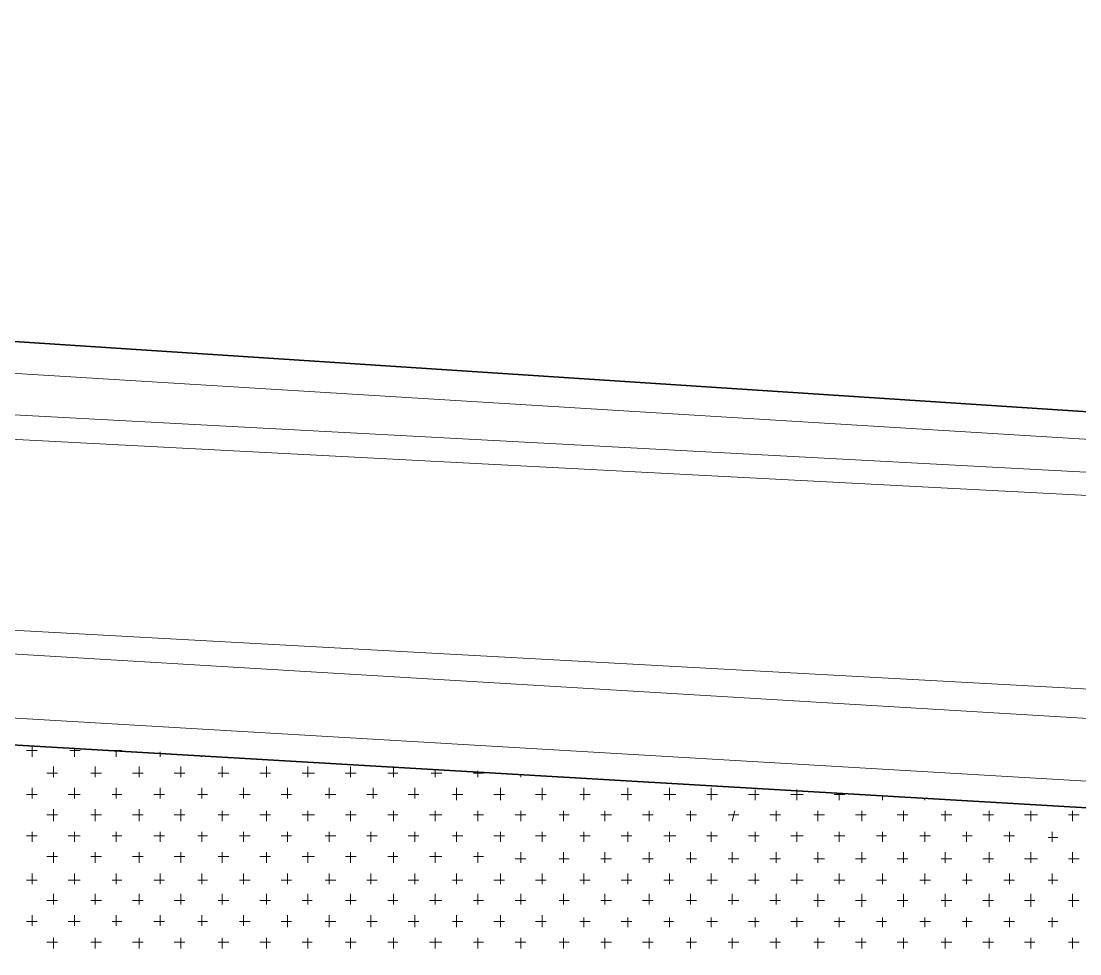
# Model space of a CAD drawing. Header units: millimetres. Extents: x -1787 to 4633, y 81 to 2259.
# Drawn here: x 989.6 to 1147.3, y 1599.6 to 1738.7 of the extents above; entities that cross this region are included whole.
import ezdxf

# ---------------------------------------------------------------- set-up
doc = ezdxf.new("R2010")
doc.units = ezdxf.units.MM
doc.header["$MEASUREMENT"] = 0
doc.layers.get('0').update_dxf_attribs({"linetype": 'CONTINUOUS'})

msp = doc.modelspace()

# ---------------------------------------------------------------- linework, layer by layer
at = {"color": 1, "linetype": 'Continuous', "lineweight": 35, "true_color": 0x000001}
msp.add_lwpolyline([(552.88976, 1626.92617), (533.91772, 1680.68028), (548.87644, 1685.42329), (556.05176, 1673.62658), (771.06822, 1738.69095), (777.39223, 1721.54314), (770.21691, 1718.98921), (760.8525, 1716.19205), (761.21735, 1709.98965), (765.4739, 1696.00386), (772.64922, 1693.81477), (810.95815, 1702.5711), (1301.06918, 1670.46457)], dxfattribs=at)
at = {"color": 5, "linetype": 'Continuous', "lineweight": 20, "true_color": 0x000005}
for points in [[(1305.69058, 1666.69449), (808.52583, 1697.22001), (787.97279, 1692.84185), (769.85206, 1688.82853), (762.43351, 1692.59862), (756.83919, 1712.17874), (756.83919, 1718.38113), (772.40599, 1723.12414), (769.00075, 1733.33986), (565.05132, 1672.65365), (552.52491, 1669.49165), (547.90351, 1681.40998), (539.14719, 1678.61282), (553.49783, 1633.12857), (552.52491, 1621.57508), (522.97231, 1611.35937)], [(700.77438, 1651.73576), (1545.15178, 1601.99496), (1545.15178, 1601.99496)]]:
    msp.add_lwpolyline(points, dxfattribs=at)
at = {"color": 2, "linetype": 'Continuous', "lineweight": 20, "true_color": 0x000002}
msp.add_lwpolyline([(1290.12378, 1626.19648), (1302.89342, 1630.33141), (1307.27158, 1638.72289), (1308.85258, 1652.10061), (1301.92049, 1659.88401), (1294.13709, 1663.65409), (816.55247, 1689.19338), (764.01451, 1672.04557), (762.67674, 1668.64034), (761.82543, 1663.89733), (766.20359, 1657.69493)], close=True, dxfattribs=at)
at = {"color": 7, "linetype": 'Continuous', "lineweight": 15, "true_color": 0x000007}
msp.add_lwpolyline([(1292.92093, 1631.18272), (1302.52857, 1641.76328), (1300.70434, 1653.92484), (1291.0967, 1660.49209), (814.97146, 1685.42329), (766.44682, 1669.49165), (766.32521, 1669.61326), (769.60883, 1659.88401)], close=True, dxfattribs=at)
at = {"color": 1, "linetype": 'Continuous', "lineweight": 35, "true_color": 0x000001}
msp.add_lwpolyline([(1543.57077, 1598.22488), (698.95014, 1647.72245), (531.72863, 1598.22488), (523.33715, 1582.29323), (527.95855, 1568.0642), (553.13299, 1549.70024), (1544.5437, 1571.71267), (1551.5974, 1578.27991), (1552.57033, 1588.61724)], close=True, dxfattribs=at)
at = {"color": 3, "linetype": 'Continuous', "lineweight": 15, "true_color": 0x000003}
for points in [[(991.19253, 1628.99364), (991.19253, 1630.57464), (991.19253, 1630.57464)], [(997.51654, 1628.99364), (997.51654, 1630.33141), (997.51654, 1630.33141)], [(990.34122, 1629.96656), (991.92222, 1629.96656), (991.92222, 1629.96656)], [(996.78685, 1629.96656), (998.36785, 1629.96656), (998.36785, 1629.96656)], [(1003.11086, 1629.96656), (1004.57025, 1629.96656), (1004.57025, 1629.96656)], [(1003.71894, 1628.99364), (1003.71894, 1629.96656), (1003.71894, 1629.96656)], [(1010.28618, 1628.99364), (1010.28618, 1629.72333), (1010.28618, 1629.72333)], [(1016.48858, 1628.99364), (1016.36697, 1629.11525), (1016.36697, 1629.11525)], [(994.35453, 1625.95325), (994.35453, 1627.53425), (994.35453, 1627.53425)], [(1000.55693, 1625.95325), (1000.55693, 1627.53425), (1000.55693, 1627.53425)], [(1007.12418, 1625.95325), (1007.12418, 1627.53425), (1007.12418, 1627.53425)], [(1013.32657, 1625.95325), (1013.32657, 1627.53425), (1013.32657, 1627.53425)], [(1019.52897, 1625.95325), (1019.52897, 1627.53425), (1019.52897, 1627.53425)], [(1026.09622, 1625.95325), (1026.09622, 1627.53425), (1026.09622, 1627.53425)], [(1032.29861, 1625.95325), (1032.29861, 1627.53425), (1032.29861, 1627.53425)], [(1038.62263, 1625.95325), (1038.62263, 1627.53425), (1038.62263, 1627.53425)], [(1045.06826, 1625.95325), (1045.06826, 1627.53425), (1045.06826, 1627.53425)], [(1051.27065, 1625.95325), (1051.27065, 1627.1694), (1051.27065, 1627.1694)], [(1057.59467, 1625.95325), (1057.59467, 1626.92617), (1057.59467, 1626.92617)], [(993.38161, 1626.56132), (994.96261, 1626.56132), (994.96261, 1626.56132)], [(999.94885, 1626.56132), (1001.52986, 1626.56132), (1001.52986, 1626.56132)], [(1006.15125, 1626.56132), (1007.73226, 1626.56132), (1007.73226, 1626.56132)], [(1012.35365, 1626.56132), (1013.93465, 1626.56132), (1013.93465, 1626.56132)], [(1018.92089, 1626.56132), (1020.5019, 1626.56132), (1020.5019, 1626.56132)], [(1025.12329, 1626.56132), (1026.7043, 1626.56132), (1026.7043, 1626.56132)], [(1031.44731, 1626.56132), (1033.27154, 1626.56132), (1033.27154, 1626.56132)], [(1037.89293, 1626.56132), (1039.47394, 1626.56132), (1039.47394, 1626.56132)], [(1044.21695, 1626.56132), (1045.67634, 1626.56132), (1045.67634, 1626.56132)], [(1050.66258, 1626.56132), (1052.24358, 1626.56132), (1052.24358, 1626.56132)], [(1056.98659, 1626.56132), (1058.44598, 1626.56132), (1058.44598, 1626.56132)], [(1064.0403, 1625.95325), (1064.0403, 1626.19648), (1064.0403, 1626.19648)], [(1070.36431, 1625.95325), (1070.24269, 1626.07486), (1070.24269, 1626.07486)], [(991.19253, 1622.79124), (991.19253, 1624.37224), (991.19253, 1624.37224)], [(997.51654, 1622.79124), (997.51654, 1624.37224), (997.51654, 1624.37224)], [(1003.71894, 1622.79124), (1003.71894, 1624.37224), (1003.71894, 1624.37224)], [(1010.28618, 1622.79124), (1010.28618, 1624.37224), (1010.28618, 1624.37224)], [(1016.48858, 1622.79124), (1016.48858, 1624.37224), (1016.48858, 1624.37224)], [(1022.69098, 1622.79124), (1022.69098, 1624.37224), (1022.69098, 1624.37224)], [(1029.25822, 1622.79124), (1029.25822, 1624.37224), (1029.25822, 1624.37224)], [(1035.46062, 1622.79124), (1035.46062, 1624.37224), (1035.46062, 1624.37224)], [(1042.02787, 1622.79124), (1042.02787, 1624.37224), (1042.02787, 1624.37224)], [(1048.23026, 1622.79124), (1048.23026, 1624.37224), (1048.23026, 1624.37224)], [(1054.43266, 1622.54801), (1054.43266, 1624.37224), (1054.43266, 1624.37224)], [(1060.99991, 1622.54801), (1060.99991, 1624.37224), (1060.99991, 1624.37224)], [(1067.2023, 1622.54801), (1067.2023, 1624.37224), (1067.2023, 1624.37224)], [(1073.4047, 1622.54801), (1073.4047, 1624.37224), (1073.4047, 1624.37224)], [(1079.97195, 1622.54801), (1079.97195, 1624.37224), (1079.97195, 1624.37224)], [(1086.17434, 1622.54801), (1086.17434, 1624.37224), (1086.17434, 1624.37224)], [(1092.37674, 1622.54801), (1092.37674, 1624.37224), (1092.37674, 1624.37224)], [(1098.94399, 1622.54801), (1098.94399, 1624.12901), (1098.94399, 1624.12901)], [(1105.14638, 1622.54801), (1105.14638, 1624.12901), (1105.14638, 1624.12901)], [(990.34122, 1623.39932), (991.92222, 1623.39932), (991.92222, 1623.39932)], [(996.54362, 1623.39932), (998.36785, 1623.39932), (998.36785, 1623.39932)], [(1003.11086, 1623.39932), (1004.57025, 1623.39932), (1004.57025, 1623.39932)], [(1009.31326, 1623.39932), (1010.89426, 1623.39932), (1010.89426, 1623.39932)], [(1015.8805, 1623.39932), (1017.33989, 1623.39932), (1017.33989, 1623.39932)], [(1022.0829, 1623.39932), (1023.6639, 1623.39932), (1023.6639, 1623.39932)], [(1028.2853, 1623.39932), (1029.8663, 1623.39932), (1029.8663, 1623.39932)], [(1034.85254, 1623.39932), (1036.43355, 1623.39932), (1036.43355, 1623.39932)], [(1041.05494, 1623.39932), (1042.63594, 1623.39932), (1042.63594, 1623.39932)], [(1047.25734, 1623.39932), (1048.83834, 1623.39932), (1048.83834, 1623.39932)], [(1053.82458, 1623.39932), (1055.40559, 1623.39932), (1055.40559, 1623.39932)], [(1060.02698, 1623.39932), (1061.60798, 1623.39932), (1061.60798, 1623.39932)], [(1066.22938, 1623.39932), (1067.81038, 1623.39932), (1067.81038, 1623.39932)], [(1072.79662, 1623.39932), (1074.37763, 1623.39932), (1074.37763, 1623.39932)], [(1078.99902, 1623.39932), (1080.58002, 1623.39932), (1080.58002, 1623.39932)], [(1085.32303, 1623.39932), (1087.14727, 1623.39932), (1087.14727, 1623.39932)], [(1091.76866, 1623.39932), (1093.34967, 1623.39932), (1093.34967, 1623.39932)], [(1097.97106, 1623.39932), (1099.55206, 1623.39932), (1099.55206, 1623.39932)], [(1104.29507, 1623.39932), (1106.11931, 1623.39932), (1106.11931, 1623.39932)], [(1110.7407, 1623.39932), (1112.32171, 1623.39932), (1112.32171, 1623.39932)], [(1111.4704, 1622.54801), (1111.4704, 1623.39932), (1111.4704, 1623.39932)], [(1117.91603, 1622.54801), (1117.91603, 1623.15609), (1117.91603, 1623.15609)], [(1124.24004, 1622.54801), (1124.24004, 1622.79124), (1124.24004, 1622.79124)], [(994.35453, 1619.386), (994.35453, 1621.21024), (994.35453, 1621.21024)], [(1000.55693, 1619.386), (1000.55693, 1621.21024), (1000.55693, 1621.21024)], [(1007.12418, 1619.386), (1007.12418, 1621.21024), (1007.12418, 1621.21024)], [(1013.32657, 1619.386), (1013.32657, 1621.21024), (1013.32657, 1621.21024)], [(1019.52897, 1619.386), (1019.52897, 1620.967), (1019.52897, 1620.967)], [(1026.09622, 1619.386), (1026.09622, 1620.967), (1026.09622, 1620.967)], [(1032.29861, 1619.386), (1032.29861, 1620.967), (1032.29861, 1620.967)], [(1038.62263, 1619.386), (1038.62263, 1620.967), (1038.62263, 1620.967)], [(1045.06826, 1619.386), (1045.06826, 1620.967), (1045.06826, 1620.967)], [(1051.27065, 1619.386), (1051.27065, 1620.967), (1051.27065, 1620.967)], [(1057.59467, 1619.386), (1057.59467, 1620.967), (1057.59467, 1620.967)], [(1064.0403, 1619.386), (1064.0403, 1620.967), (1064.0403, 1620.967)], [(1070.36431, 1619.386), (1070.36431, 1620.967), (1070.36431, 1620.967)], [(1076.56671, 1619.386), (1076.56671, 1620.967), (1076.56671, 1620.967)], [(1083.13395, 1619.386), (1083.13395, 1620.967), (1083.13395, 1620.967)], [(1089.33635, 1619.386), (1089.33635, 1620.967), (1089.33635, 1620.967)], [(1095.53875, 1619.386), (1095.9036, 1620.967), (1095.9036, 1620.967)], [(1102.10599, 1619.386), (1102.10599, 1620.967), (1102.10599, 1620.967)], [(1108.30839, 1619.386), (1108.30839, 1620.967), (1108.30839, 1620.967)], [(1114.87564, 1619.386), (1114.87564, 1620.967), (1114.87564, 1620.967)], [(1121.07803, 1619.386), (1121.07803, 1620.967), (1121.07803, 1620.967)], [(1127.28043, 1619.386), (1127.28043, 1620.967), (1127.28043, 1620.967)], [(1133.84768, 1619.386), (1133.84768, 1620.967), (1133.84768, 1620.967)], [(1140.05007, 1619.386), (1140.05007, 1620.967), (1140.05007, 1620.967)], [(1146.25247, 1619.386), (1146.25247, 1620.967), (1146.25247, 1620.967)], [(993.38161, 1620.35893), (994.96261, 1620.35893), (994.96261, 1620.35893)], [(999.94885, 1620.35893), (1001.52986, 1620.35893), (1001.52986, 1620.35893)], [(1006.15125, 1620.35893), (1007.73226, 1620.35893), (1007.73226, 1620.35893)], [(1012.35365, 1620.35893), (1013.93465, 1620.35893), (1013.93465, 1620.35893)], [(1018.92089, 1620.35893), (1020.5019, 1620.35893), (1020.5019, 1620.35893)], [(1025.12329, 1620.35893), (1026.7043, 1620.35893), (1026.7043, 1620.35893)], [(1031.44731, 1620.35893), (1033.27154, 1620.35893), (1033.27154, 1620.35893)], [(1037.89293, 1620.35893), (1039.47394, 1620.35893), (1039.47394, 1620.35893)], [(1044.21695, 1620.35893), (1045.67634, 1620.35893), (1045.67634, 1620.35893)], [(1050.41935, 1620.35893), (1052.24358, 1620.35893), (1052.24358, 1620.35893)], [(1056.98659, 1620.35893), (1058.44598, 1620.35893), (1058.44598, 1620.35893)], [(1063.18899, 1620.35893), (1064.76999, 1620.35893), (1064.76999, 1620.35893)], [(1069.75623, 1620.35893), (1071.21562, 1620.35893), (1071.21562, 1620.35893)], [(1075.95863, 1620.35893), (1077.53963, 1620.35893), (1077.53963, 1620.35893)], [(1082.16103, 1620.35893), (1083.74203, 1620.35893), (1083.74203, 1620.35893)], [(1088.72827, 1620.35893), (1090.18766, 1620.35893), (1090.18766, 1620.35893)], [(1094.93067, 1620.35893), (1096.51167, 1620.35893), (1096.51167, 1620.35893)], [(1101.13307, 1620.35893), (1102.71407, 1620.35893), (1102.71407, 1620.35893)], [(1107.70031, 1620.35893), (1109.28132, 1620.35893), (1109.28132, 1620.35893)], [(1113.90271, 1620.35893), (1115.48371, 1620.35893), (1115.48371, 1620.35893)], [(1120.10511, 1620.35893), (1121.68611, 1620.35893), (1121.68611, 1620.35893)], [(1126.67235, 1620.35893), (1128.25336, 1620.35893), (1128.25336, 1620.35893)], [(1132.87475, 1620.35893), (1134.45575, 1620.35893), (1134.45575, 1620.35893)], [(1139.07715, 1620.35893), (1141.023, 1620.35893), (1141.023, 1620.35893)], [(1145.64439, 1620.35893), (1147.2254, 1620.35893), (1147.2254, 1620.35893)], [(991.19253, 1616.34561), (991.19253, 1617.805), (991.19253, 1617.805)], [(997.51654, 1616.34561), (997.51654, 1617.805), (997.51654, 1617.805)], [(1003.71894, 1616.34561), (1003.71894, 1617.805), (1003.71894, 1617.805)], [(1010.28618, 1616.34561), (1010.28618, 1617.805), (1010.28618, 1617.805)], [(1016.48858, 1616.34561), (1016.48858, 1617.805), (1016.48858, 1617.805)], [(1022.69098, 1616.34561), (1022.69098, 1617.805), (1022.69098, 1617.805)], [(1029.25822, 1616.34561), (1029.25822, 1617.805), (1029.25822, 1617.805)], [(1035.46062, 1616.34561), (1035.46062, 1617.805), (1035.46062, 1617.805)], [(1041.66302, 1616.34561), (1041.66302, 1617.805), (1041.66302, 1617.805)], [(1048.23026, 1616.34561), (1048.23026, 1617.805), (1048.23026, 1617.805)], [(1054.43266, 1616.34561), (1054.43266, 1617.805), (1054.43266, 1617.805)], [(1060.99991, 1616.34561), (1060.99991, 1617.805), (1060.99991, 1617.805)], [(1067.2023, 1616.34561), (1067.2023, 1617.805), (1067.2023, 1617.805)], [(1073.4047, 1616.34561), (1073.4047, 1617.805), (1073.4047, 1617.805)], [(1079.97195, 1616.34561), (1079.97195, 1617.805), (1079.97195, 1617.805)], [(1086.17434, 1616.34561), (1086.17434, 1617.805), (1086.17434, 1617.805)], [(1092.37674, 1616.34561), (1092.37674, 1617.805), (1092.37674, 1617.805)], [(1098.94399, 1616.34561), (1098.94399, 1617.805), (1098.94399, 1617.805)], [(1105.14638, 1616.34561), (1105.14638, 1617.805), (1105.14638, 1617.805)], [(1111.4704, 1616.34561), (1111.4704, 1617.805), (1111.4704, 1617.805)], [(1117.91603, 1616.34561), (1117.91603, 1617.805), (1117.91603, 1617.805)], [(1124.24004, 1616.34561), (1124.24004, 1617.805), (1124.24004, 1617.805)], [(1130.44244, 1616.34561), (1130.44244, 1617.805), (1130.44244, 1617.805)], [(1136.88807, 1616.34561), (1136.88807, 1617.805), (1136.88807, 1617.805)], [(1143.21208, 1616.34561), (1143.21208, 1617.805), (1143.21208, 1617.805)], [(990.34122, 1617.19692), (991.92222, 1617.19692), (991.92222, 1617.19692)], [(996.54362, 1617.19692), (998.36785, 1617.19692), (998.36785, 1617.19692)], [(1003.11086, 1617.19692), (1004.57025, 1617.19692), (1004.57025, 1617.19692)], [(1009.31326, 1617.19692), (1010.89426, 1617.19692), (1010.89426, 1617.19692)], [(1015.8805, 1617.19692), (1017.33989, 1617.19692), (1017.33989, 1617.19692)], [(1022.0829, 1617.19692), (1023.6639, 1617.19692), (1023.6639, 1617.19692)], [(1028.2853, 1617.19692), (1029.8663, 1617.19692), (1029.8663, 1617.19692)], [(1034.85254, 1617.19692), (1036.43355, 1617.19692), (1036.43355, 1617.19692)], [(1041.05494, 1617.19692), (1042.63594, 1617.19692), (1042.63594, 1617.19692)], [(1047.25734, 1617.19692), (1048.83834, 1617.19692), (1048.83834, 1617.19692)], [(1053.82458, 1617.19692), (1055.40559, 1617.19692), (1055.40559, 1617.19692)], [(1060.02698, 1617.19692), (1061.60798, 1617.19692), (1061.60798, 1617.19692)], [(1066.22938, 1617.19692), (1067.81038, 1617.19692), (1067.81038, 1617.19692)], [(1072.79662, 1617.19692), (1074.37763, 1617.19692), (1074.37763, 1617.19692)], [(1078.99902, 1617.19692), (1080.58002, 1617.19692), (1080.58002, 1617.19692)], [(1085.32303, 1617.19692), (1087.14727, 1617.19692), (1087.14727, 1617.19692)], [(1091.76866, 1617.19692), (1093.34967, 1617.19692), (1093.34967, 1617.19692)], [(1097.97106, 1617.19692), (1099.55206, 1617.19692), (1099.55206, 1617.19692)], [(1104.29507, 1617.19692), (1106.11931, 1617.19692), (1106.11931, 1617.19692)], [(1110.7407, 1617.19692), (1112.32171, 1617.19692), (1112.32171, 1617.19692)], [(1117.06472, 1617.19692), (1118.5241, 1617.19692), (1118.5241, 1617.19692)], [(1123.51035, 1617.19692), (1125.09135, 1617.19692), (1125.09135, 1617.19692)], [(1129.83436, 1617.19692), (1131.29375, 1617.19692), (1131.29375, 1617.19692)], [(1136.03676, 1617.19692), (1137.61776, 1617.19692), (1137.61776, 1617.19692)], [(1142.604, 1616.95369), (1144.06339, 1616.95369), (1144.06339, 1616.95369)], [(994.35453, 1613.1836), (994.35453, 1614.76461), (994.35453, 1614.76461)], [(1000.55693, 1613.1836), (1000.55693, 1614.76461), (1000.55693, 1614.76461)], [(1007.12418, 1613.1836), (1007.12418, 1614.76461), (1007.12418, 1614.76461)], [(1013.32657, 1613.1836), (1013.32657, 1614.76461), (1013.32657, 1614.76461)], [(1019.52897, 1613.1836), (1019.52897, 1614.76461), (1019.52897, 1614.76461)], [(1026.09622, 1613.1836), (1026.09622, 1614.76461), (1026.09622, 1614.76461)], [(1032.29861, 1613.1836), (1032.29861, 1614.76461), (1032.29861, 1614.76461)], [(1038.62263, 1613.1836), (1038.62263, 1614.76461), (1038.62263, 1614.76461)], [(1045.06826, 1613.1836), (1045.06826, 1614.76461), (1045.06826, 1614.76461)], [(1051.27065, 1613.1836), (1051.27065, 1614.76461), (1051.27065, 1614.76461)], [(1057.59467, 1613.1836), (1057.59467, 1614.76461), (1057.59467, 1614.76461)], [(1064.0403, 1613.1836), (1064.0403, 1614.76461), (1064.0403, 1614.76461)], [(1070.36431, 1613.1836), (1070.36431, 1614.76461), (1070.36431, 1614.76461)], [(1076.56671, 1613.1836), (1076.56671, 1614.76461), (1076.56671, 1614.76461)], [(1083.13395, 1613.1836), (1083.13395, 1614.76461), (1083.13395, 1614.76461)], [(1089.33635, 1613.1836), (1089.33635, 1614.76461), (1089.33635, 1614.76461)], [(1095.53875, 1613.1836), (1095.53875, 1614.76461), (1095.53875, 1614.76461)], [(1102.10599, 1613.1836), (1102.10599, 1614.76461), (1102.10599, 1614.76461)], [(1108.30839, 1613.1836), (1108.30839, 1614.76461), (1108.30839, 1614.76461)], [(1114.87564, 1613.1836), (1114.87564, 1614.76461), (1114.87564, 1614.76461)], [(1121.07803, 1613.1836), (1121.07803, 1614.76461), (1121.07803, 1614.76461)], [(1127.28043, 1613.1836), (1127.28043, 1614.76461), (1127.28043, 1614.76461)], [(1133.84768, 1613.1836), (1133.84768, 1614.76461), (1133.84768, 1614.76461)], [(1140.05007, 1613.1836), (1140.05007, 1614.76461), (1140.05007, 1614.76461)], [(1146.25247, 1613.1836), (1146.25247, 1614.76461), (1146.25247, 1614.76461)], [(993.38161, 1614.15653), (994.96261, 1614.15653), (994.96261, 1614.15653)], [(999.94885, 1614.15653), (1001.52986, 1614.15653), (1001.52986, 1614.15653)], [(1006.15125, 1614.15653), (1007.73226, 1614.15653), (1007.73226, 1614.15653)], [(1012.35365, 1614.15653), (1013.93465, 1614.15653), (1013.93465, 1614.15653)], [(1018.92089, 1614.15653), (1020.5019, 1614.15653), (1020.5019, 1614.15653)], [(1025.12329, 1614.15653), (1026.7043, 1614.15653), (1026.7043, 1614.15653)], [(1031.44731, 1614.15653), (1033.27154, 1614.15653), (1033.27154, 1614.15653)], [(1037.89293, 1614.15653), (1039.47394, 1614.15653), (1039.47394, 1614.15653)], [(1044.21695, 1614.15653), (1045.67634, 1614.15653), (1045.67634, 1614.15653)], [(1050.41935, 1614.15653), (1052.24358, 1614.15653), (1052.24358, 1614.15653)], [(1056.98659, 1614.15653), (1058.44598, 1614.15653), (1058.44598, 1614.15653)], [(1063.18899, 1613.79168), (1064.76999, 1613.79168), (1064.76999, 1613.79168)], [(1069.75623, 1613.79168), (1071.21562, 1613.79168), (1071.21562, 1613.79168)], [(1075.95863, 1613.79168), (1077.53963, 1613.79168), (1077.53963, 1613.79168)], [(1082.16103, 1613.79168), (1083.74203, 1613.79168), (1083.74203, 1613.79168)], [(1088.72827, 1613.79168), (1090.18766, 1613.79168), (1090.18766, 1613.79168)], [(1094.93067, 1613.79168), (1096.51167, 1613.79168), (1096.51167, 1613.79168)], [(1101.13307, 1613.79168), (1102.71407, 1613.79168), (1102.71407, 1613.79168)], [(1107.70031, 1613.79168), (1109.28132, 1613.79168), (1109.28132, 1613.79168)], [(1113.90271, 1613.79168), (1115.48371, 1613.79168), (1115.48371, 1613.79168)], [(1120.10511, 1613.79168), (1121.68611, 1613.79168), (1121.68611, 1613.79168)], [(1126.67235, 1613.79168), (1128.25336, 1613.79168), (1128.25336, 1613.79168)], [(1132.87475, 1613.79168), (1134.45575, 1613.79168), (1134.45575, 1613.79168)], [(1139.07715, 1613.79168), (1141.023, 1613.79168), (1141.023, 1613.79168)], [(1145.64439, 1613.79168), (1147.2254, 1613.79168), (1147.2254, 1613.79168)], [(991.19253, 1610.0216), (991.19253, 1611.6026), (991.19253, 1611.6026)], [(997.51654, 1610.0216), (997.51654, 1611.6026), (997.51654, 1611.6026)], [(1003.71894, 1610.0216), (1003.71894, 1611.6026), (1003.71894, 1611.6026)], [(1010.28618, 1610.0216), (1010.28618, 1611.6026), (1010.28618, 1611.6026)], [(1016.48858, 1610.0216), (1016.48858, 1611.6026), (1016.48858, 1611.6026)], [(1022.69098, 1610.0216), (1022.69098, 1611.6026), (1022.69098, 1611.6026)], [(1029.25822, 1610.0216), (1029.25822, 1611.6026), (1029.25822, 1611.6026)], [(1035.46062, 1610.0216), (1035.46062, 1611.6026), (1035.46062, 1611.6026)], [(1041.66302, 1610.0216), (1041.66302, 1611.6026), (1041.66302, 1611.6026)], [(1048.23026, 1610.0216), (1048.23026, 1611.6026), (1048.23026, 1611.6026)], [(1054.43266, 1610.0216), (1054.43266, 1611.6026), (1054.43266, 1611.6026)], [(1060.99991, 1610.0216), (1060.99991, 1611.6026), (1060.99991, 1611.6026)], [(1067.2023, 1610.0216), (1067.2023, 1611.6026), (1067.2023, 1611.6026)], [(1073.4047, 1610.0216), (1073.4047, 1611.6026), (1073.4047, 1611.6026)], [(1079.97195, 1610.0216), (1079.97195, 1611.6026), (1079.97195, 1611.6026)], [(1086.17434, 1610.0216), (1086.17434, 1611.6026), (1086.17434, 1611.6026)], [(1092.37674, 1610.0216), (1092.37674, 1611.6026), (1092.37674, 1611.6026)], [(1098.94399, 1610.0216), (1098.94399, 1611.6026), (1098.94399, 1611.6026)], [(1105.14638, 1610.0216), (1105.14638, 1611.6026), (1105.14638, 1611.6026)], [(1111.4704, 1610.0216), (1111.4704, 1611.6026), (1111.4704, 1611.6026)], [(1117.91603, 1610.0216), (1117.91603, 1611.6026), (1117.91603, 1611.6026)], [(1124.24004, 1610.0216), (1124.24004, 1611.6026), (1124.24004, 1611.6026)], [(1130.44244, 1610.0216), (1130.44244, 1611.6026), (1130.44244, 1611.6026)], [(1136.88807, 1610.0216), (1136.88807, 1611.6026), (1136.88807, 1611.6026)], [(1143.21208, 1610.0216), (1143.21208, 1611.6026), (1143.21208, 1611.6026)], [(990.34122, 1610.62967), (991.92222, 1610.62967), (991.92222, 1610.62967)], [(996.54362, 1610.62967), (998.36785, 1610.62967), (998.36785, 1610.62967)], [(1003.11086, 1610.62967), (1004.57025, 1610.62967), (1004.57025, 1610.62967)], [(1009.31326, 1610.62967), (1010.89426, 1610.62967), (1010.89426, 1610.62967)], [(1015.8805, 1610.62967), (1017.33989, 1610.62967), (1017.33989, 1610.62967)], [(1022.0829, 1610.62967), (1023.6639, 1610.62967), (1023.6639, 1610.62967)], [(1028.2853, 1610.62967), (1029.8663, 1610.62967), (1029.8663, 1610.62967)], [(1034.85254, 1610.62967), (1036.43355, 1610.62967), (1036.43355, 1610.62967)], [(1041.05494, 1610.62967), (1042.63594, 1610.62967), (1042.63594, 1610.62967)], [(1047.25734, 1610.62967), (1048.83834, 1610.62967), (1048.83834, 1610.62967)], [(1053.82458, 1610.62967), (1055.40559, 1610.62967), (1055.40559, 1610.62967)], [(1060.02698, 1610.62967), (1061.60798, 1610.62967), (1061.60798, 1610.62967)], [(1066.22938, 1610.62967), (1067.81038, 1610.62967), (1067.81038, 1610.62967)], [(1072.79662, 1610.62967), (1074.37763, 1610.62967), (1074.37763, 1610.62967)], [(1078.99902, 1610.62967), (1080.58002, 1610.62967), (1080.58002, 1610.62967)], [(1085.32303, 1610.62967), (1086.78242, 1610.62967), (1086.78242, 1610.62967)], [(1091.76866, 1610.62967), (1093.34967, 1610.62967), (1093.34967, 1610.62967)], [(1097.97106, 1610.62967), (1099.55206, 1610.62967), (1099.55206, 1610.62967)], [(1104.29507, 1610.62967), (1106.11931, 1610.62967), (1106.11931, 1610.62967)], [(1110.7407, 1610.62967), (1112.32171, 1610.62967), (1112.32171, 1610.62967)], [(1117.06472, 1610.62967), (1118.5241, 1610.62967), (1118.5241, 1610.62967)], [(1123.51035, 1610.62967), (1125.09135, 1610.62967), (1125.09135, 1610.62967)], [(1129.83436, 1610.62967), (1131.29375, 1610.62967), (1131.29375, 1610.62967)], [(1136.03676, 1610.62967), (1137.61776, 1610.62967), (1137.61776, 1610.62967)], [(1142.604, 1610.62967), (1144.06339, 1610.62967), (1144.06339, 1610.62967)], [(994.35453, 1606.98121), (994.35453, 1608.56221), (994.35453, 1608.56221)], [(1000.55693, 1606.98121), (1000.55693, 1608.56221), (1000.55693, 1608.56221)], [(1007.12418, 1606.98121), (1007.12418, 1608.56221), (1007.12418, 1608.56221)], [(1013.32657, 1606.98121), (1013.32657, 1608.56221), (1013.32657, 1608.56221)], [(1019.52897, 1606.98121), (1019.52897, 1608.56221), (1019.52897, 1608.56221)], [(1026.09622, 1606.98121), (1026.09622, 1608.56221), (1026.09622, 1608.56221)], [(1032.29861, 1606.98121), (1032.29861, 1608.56221), (1032.29861, 1608.56221)], [(1038.62263, 1606.98121), (1038.62263, 1608.56221), (1038.62263, 1608.56221)], [(1045.06826, 1606.98121), (1045.06826, 1608.56221), (1045.06826, 1608.56221)], [(1051.27065, 1606.98121), (1051.27065, 1608.56221), (1051.27065, 1608.56221)], [(1057.59467, 1606.98121), (1057.59467, 1608.56221), (1057.59467, 1608.56221)], [(1064.0403, 1606.98121), (1064.0403, 1608.56221), (1064.0403, 1608.56221)], [(1070.36431, 1606.98121), (1070.36431, 1608.56221), (1070.36431, 1608.56221)], [(1076.56671, 1606.98121), (1076.56671, 1608.56221), (1076.56671, 1608.56221)], [(1083.13395, 1606.98121), (1083.13395, 1608.56221), (1083.13395, 1608.56221)], [(1089.33635, 1606.98121), (1089.33635, 1608.56221), (1089.33635, 1608.56221)], [(1095.53875, 1606.98121), (1095.53875, 1608.56221), (1095.53875, 1608.56221)], [(1102.10599, 1606.98121), (1102.10599, 1608.56221), (1102.10599, 1608.56221)], [(1108.30839, 1606.61636), (1108.30839, 1608.56221), (1108.30839, 1608.56221)], [(1114.87564, 1606.61636), (1114.87564, 1608.56221), (1114.87564, 1608.56221)], [(1121.07803, 1606.61636), (1121.07803, 1608.56221), (1121.07803, 1608.56221)], [(1127.28043, 1606.61636), (1127.28043, 1608.56221), (1127.28043, 1608.56221)], [(1133.84768, 1606.61636), (1133.84768, 1608.56221), (1133.84768, 1608.56221)], [(1140.05007, 1606.61636), (1140.05007, 1608.56221), (1140.05007, 1608.56221)], [(1146.25247, 1606.61636), (1146.25247, 1608.56221), (1146.25247, 1608.56221)], [(993.38161, 1607.58928), (994.96261, 1607.58928), (994.96261, 1607.58928)], [(999.94885, 1607.58928), (1001.52986, 1607.58928), (1001.52986, 1607.58928)], [(1006.15125, 1607.58928), (1007.73226, 1607.58928), (1007.73226, 1607.58928)], [(1012.35365, 1607.58928), (1013.93465, 1607.58928), (1013.93465, 1607.58928)], [(1018.92089, 1607.58928), (1020.5019, 1607.58928), (1020.5019, 1607.58928)], [(1025.12329, 1607.58928), (1026.7043, 1607.58928), (1026.7043, 1607.58928)], [(1031.44731, 1607.58928), (1032.90669, 1607.58928), (1032.90669, 1607.58928)], [(1037.89293, 1607.58928), (1039.47394, 1607.58928), (1039.47394, 1607.58928)], [(1044.21695, 1607.58928), (1045.67634, 1607.58928), (1045.67634, 1607.58928)], [(1050.41935, 1607.58928), (1052.24358, 1607.58928), (1052.24358, 1607.58928)], [(1056.98659, 1607.58928), (1058.44598, 1607.58928), (1058.44598, 1607.58928)], [(1063.18899, 1607.58928), (1064.76999, 1607.58928), (1064.76999, 1607.58928)], [(1069.75623, 1607.58928), (1071.21562, 1607.58928), (1071.21562, 1607.58928)], [(1075.95863, 1607.58928), (1077.53963, 1607.58928), (1077.53963, 1607.58928)], [(1082.16103, 1607.58928), (1083.74203, 1607.58928), (1083.74203, 1607.58928)], [(1088.72827, 1607.58928), (1090.18766, 1607.58928), (1090.18766, 1607.58928)], [(1094.93067, 1607.58928), (1096.51167, 1607.58928), (1096.51167, 1607.58928)], [(1101.13307, 1607.58928), (1102.71407, 1607.58928), (1102.71407, 1607.58928)], [(1107.70031, 1607.58928), (1109.28132, 1607.58928), (1109.28132, 1607.58928)], [(1113.90271, 1607.58928), (1115.48371, 1607.58928), (1115.48371, 1607.58928)], [(1120.10511, 1607.58928), (1121.68611, 1607.58928), (1121.68611, 1607.58928)], [(1126.67235, 1607.58928), (1128.25336, 1607.58928), (1128.25336, 1607.58928)], [(1132.87475, 1607.58928), (1134.45575, 1607.58928), (1134.45575, 1607.58928)], [(1139.07715, 1607.58928), (1140.65815, 1607.58928), (1140.65815, 1607.58928)], [(1145.64439, 1607.58928), (1147.2254, 1607.58928), (1147.2254, 1607.58928)], [(991.19253, 1603.8192), (991.19253, 1605.4002), (991.19253, 1605.4002)], [(997.51654, 1603.8192), (997.51654, 1605.4002), (997.51654, 1605.4002)], [(1003.71894, 1603.8192), (1003.71894, 1605.4002), (1003.71894, 1605.4002)], [(1010.28618, 1603.8192), (1010.28618, 1605.4002), (1010.28618, 1605.4002)], [(1016.48858, 1603.8192), (1016.48858, 1605.4002), (1016.48858, 1605.4002)], [(1022.69098, 1603.8192), (1022.69098, 1605.4002), (1022.69098, 1605.4002)], [(1029.25822, 1603.57597), (1029.25822, 1605.4002), (1029.25822, 1605.4002)], [(1035.46062, 1603.57597), (1035.46062, 1605.4002), (1035.46062, 1605.4002)], [(1041.66302, 1603.57597), (1041.66302, 1605.4002), (1041.66302, 1605.4002)], [(1048.23026, 1603.57597), (1048.23026, 1605.4002), (1048.23026, 1605.4002)], [(1054.43266, 1603.57597), (1054.43266, 1605.4002), (1054.43266, 1605.4002)], [(1060.99991, 1603.57597), (1060.99991, 1605.4002), (1060.99991, 1605.4002)], [(1067.2023, 1603.57597), (1067.2023, 1605.4002), (1067.2023, 1605.4002)], [(1073.4047, 1603.57597), (1073.4047, 1605.03536), (1073.4047, 1605.03536)], [(1079.97195, 1603.57597), (1079.97195, 1605.03536), (1079.97195, 1605.03536)], [(1086.17434, 1603.57597), (1086.17434, 1605.03536), (1086.17434, 1605.03536)], [(1092.37674, 1603.57597), (1092.37674, 1605.03536), (1092.37674, 1605.03536)], [(1098.94399, 1603.57597), (1098.94399, 1605.03536), (1098.94399, 1605.03536)], [(1105.14638, 1603.57597), (1105.14638, 1605.03536), (1105.14638, 1605.03536)], [(1111.4704, 1603.57597), (1111.4704, 1605.03536), (1111.4704, 1605.03536)], [(1117.91603, 1603.57597), (1117.91603, 1605.03536), (1117.91603, 1605.03536)], [(1124.24004, 1603.57597), (1124.24004, 1605.03536), (1124.24004, 1605.03536)], [(1130.44244, 1603.57597), (1130.44244, 1605.03536), (1130.44244, 1605.03536)], [(1136.88807, 1603.57597), (1136.88807, 1605.03536), (1136.88807, 1605.03536)], [(1143.21208, 1603.57597), (1143.21208, 1605.03536), (1143.21208, 1605.03536)], [(990.34122, 1604.42728), (991.92222, 1604.42728), (991.92222, 1604.42728)], [(996.54362, 1604.42728), (998.36785, 1604.42728), (998.36785, 1604.42728)], [(1003.11086, 1604.42728), (1004.57025, 1604.42728), (1004.57025, 1604.42728)], [(1009.31326, 1604.42728), (1010.89426, 1604.42728), (1010.89426, 1604.42728)], [(1015.8805, 1604.42728), (1017.33989, 1604.42728), (1017.33989, 1604.42728)], [(1022.0829, 1604.42728), (1023.6639, 1604.42728), (1023.6639, 1604.42728)], [(1028.2853, 1604.42728), (1029.8663, 1604.42728), (1029.8663, 1604.42728)], [(1034.85254, 1604.42728), (1036.43355, 1604.42728), (1036.43355, 1604.42728)], [(1041.05494, 1604.42728), (1042.63594, 1604.42728), (1042.63594, 1604.42728)], [(1047.25734, 1604.42728), (1048.83834, 1604.42728), (1048.83834, 1604.42728)], [(1053.82458, 1604.42728), (1055.40559, 1604.42728), (1055.40559, 1604.42728)], [(1060.02698, 1604.42728), (1061.60798, 1604.42728), (1061.60798, 1604.42728)], [(1066.22938, 1604.42728), (1067.81038, 1604.42728), (1067.81038, 1604.42728)], [(1072.79662, 1604.42728), (1074.37763, 1604.42728), (1074.37763, 1604.42728)], [(1078.99902, 1604.42728), (1080.58002, 1604.42728), (1080.58002, 1604.42728)], [(1085.32303, 1604.42728), (1086.78242, 1604.42728), (1086.78242, 1604.42728)], [(1091.76866, 1604.42728), (1093.34967, 1604.42728), (1093.34967, 1604.42728)], [(1097.97106, 1604.42728), (1099.55206, 1604.42728), (1099.55206, 1604.42728)], [(1104.29507, 1604.42728), (1106.11931, 1604.42728), (1106.11931, 1604.42728)], [(1110.7407, 1604.42728), (1112.32171, 1604.42728), (1112.32171, 1604.42728)], [(1117.06472, 1604.42728), (1118.5241, 1604.42728), (1118.5241, 1604.42728)], [(1123.51035, 1604.42728), (1125.09135, 1604.42728), (1125.09135, 1604.42728)], [(1129.83436, 1604.42728), (1131.29375, 1604.42728), (1131.29375, 1604.42728)], [(1136.03676, 1604.42728), (1137.61776, 1604.42728), (1137.61776, 1604.42728)], [(1142.604, 1604.42728), (1144.06339, 1604.42728), (1144.06339, 1604.42728)], [(994.35453, 1600.41396), (994.35453, 1601.99496), (994.35453, 1601.99496)], [(1000.55693, 1600.41396), (1000.55693, 1601.99496), (1000.55693, 1601.99496)], [(1007.12418, 1600.41396), (1007.12418, 1601.99496), (1007.12418, 1601.99496)], [(1013.32657, 1600.41396), (1013.32657, 1601.99496), (1013.32657, 1601.99496)], [(1019.52897, 1600.41396), (1019.52897, 1601.99496), (1019.52897, 1601.99496)], [(1026.09622, 1600.41396), (1026.09622, 1601.99496), (1026.09622, 1601.99496)], [(1032.29861, 1600.41396), (1032.29861, 1601.99496), (1032.29861, 1601.99496)], [(1038.62263, 1600.41396), (1038.62263, 1601.99496), (1038.62263, 1601.99496)], [(1045.06826, 1600.41396), (1045.06826, 1601.99496), (1045.06826, 1601.99496)], [(1051.27065, 1600.41396), (1051.27065, 1601.99496), (1051.27065, 1601.99496)], [(1057.59467, 1600.41396), (1057.59467, 1601.99496), (1057.59467, 1601.99496)], [(1064.0403, 1600.41396), (1064.0403, 1601.99496), (1064.0403, 1601.99496)], [(1070.36431, 1600.41396), (1070.36431, 1601.99496), (1070.36431, 1601.99496)], [(1076.56671, 1600.41396), (1076.56671, 1601.99496), (1076.56671, 1601.99496)], [(1083.13395, 1600.41396), (1083.13395, 1601.99496), (1083.13395, 1601.99496)], [(1089.33635, 1600.41396), (1089.33635, 1601.99496), (1089.33635, 1601.99496)], [(1095.53875, 1600.41396), (1095.53875, 1601.99496), (1095.53875, 1601.99496)], [(1102.10599, 1600.41396), (1102.10599, 1601.99496), (1102.10599, 1601.99496)], [(1108.30839, 1600.41396), (1108.30839, 1601.99496), (1108.30839, 1601.99496)], [(1114.87564, 1600.41396), (1114.87564, 1601.99496), (1114.87564, 1601.99496)], [(1121.07803, 1600.41396), (1121.07803, 1601.99496), (1121.07803, 1601.99496)], [(1127.28043, 1600.41396), (1127.28043, 1601.99496), (1127.28043, 1601.99496)], [(1133.84768, 1600.41396), (1133.84768, 1601.99496), (1133.84768, 1601.99496)], [(1140.05007, 1600.41396), (1140.05007, 1601.99496), (1140.05007, 1601.99496)], [(1146.25247, 1600.41396), (1146.25247, 1601.99496), (1146.25247, 1601.99496)], [(993.38161, 1601.38689), (994.96261, 1601.38689), (994.96261, 1601.38689)], [(999.94885, 1601.38689), (1001.52986, 1601.38689), (1001.52986, 1601.38689)], [(1006.15125, 1601.38689), (1007.73226, 1601.38689), (1007.73226, 1601.38689)], [(1012.35365, 1601.38689), (1013.93465, 1601.38689), (1013.93465, 1601.38689)], [(1018.92089, 1601.38689), (1020.5019, 1601.38689), (1020.5019, 1601.38689)], [(1025.12329, 1601.38689), (1026.7043, 1601.38689), (1026.7043, 1601.38689)], [(1031.44731, 1601.38689), (1032.90669, 1601.38689), (1032.90669, 1601.38689)], [(1037.89293, 1601.38689), (1039.47394, 1601.38689), (1039.47394, 1601.38689)], [(1044.21695, 1601.38689), (1045.67634, 1601.38689), (1045.67634, 1601.38689)], [(1050.41935, 1601.38689), (1052.24358, 1601.38689), (1052.24358, 1601.38689)], [(1056.98659, 1601.38689), (1058.44598, 1601.38689), (1058.44598, 1601.38689)], [(1063.18899, 1601.38689), (1064.76999, 1601.38689), (1064.76999, 1601.38689)], [(1069.75623, 1601.38689), (1071.21562, 1601.38689), (1071.21562, 1601.38689)], [(1075.95863, 1601.38689), (1077.53963, 1601.38689), (1077.53963, 1601.38689)], [(1082.16103, 1601.38689), (1083.74203, 1601.38689), (1083.74203, 1601.38689)], [(1088.72827, 1601.38689), (1090.18766, 1601.38689), (1090.18766, 1601.38689)], [(1094.93067, 1601.38689), (1096.51167, 1601.38689), (1096.51167, 1601.38689)], [(1101.13307, 1601.38689), (1102.71407, 1601.38689), (1102.71407, 1601.38689)], [(1107.70031, 1601.38689), (1109.28132, 1601.38689), (1109.28132, 1601.38689)], [(1113.90271, 1601.38689), (1115.48371, 1601.38689), (1115.48371, 1601.38689)], [(1120.10511, 1601.38689), (1121.68611, 1601.38689), (1121.68611, 1601.38689)], [(1126.67235, 1601.38689), (1128.25336, 1601.38689), (1128.25336, 1601.38689)], [(1132.87475, 1601.38689), (1134.45575, 1601.38689), (1134.45575, 1601.38689)], [(1139.07715, 1601.38689), (1140.65815, 1601.38689), (1140.65815, 1601.38689)], [(1145.64439, 1601.38689), (1147.2254, 1601.38689), (1147.2254, 1601.38689)]]:
    msp.add_lwpolyline(points, dxfattribs=at)

doc.saveas('drawing.dxf')
